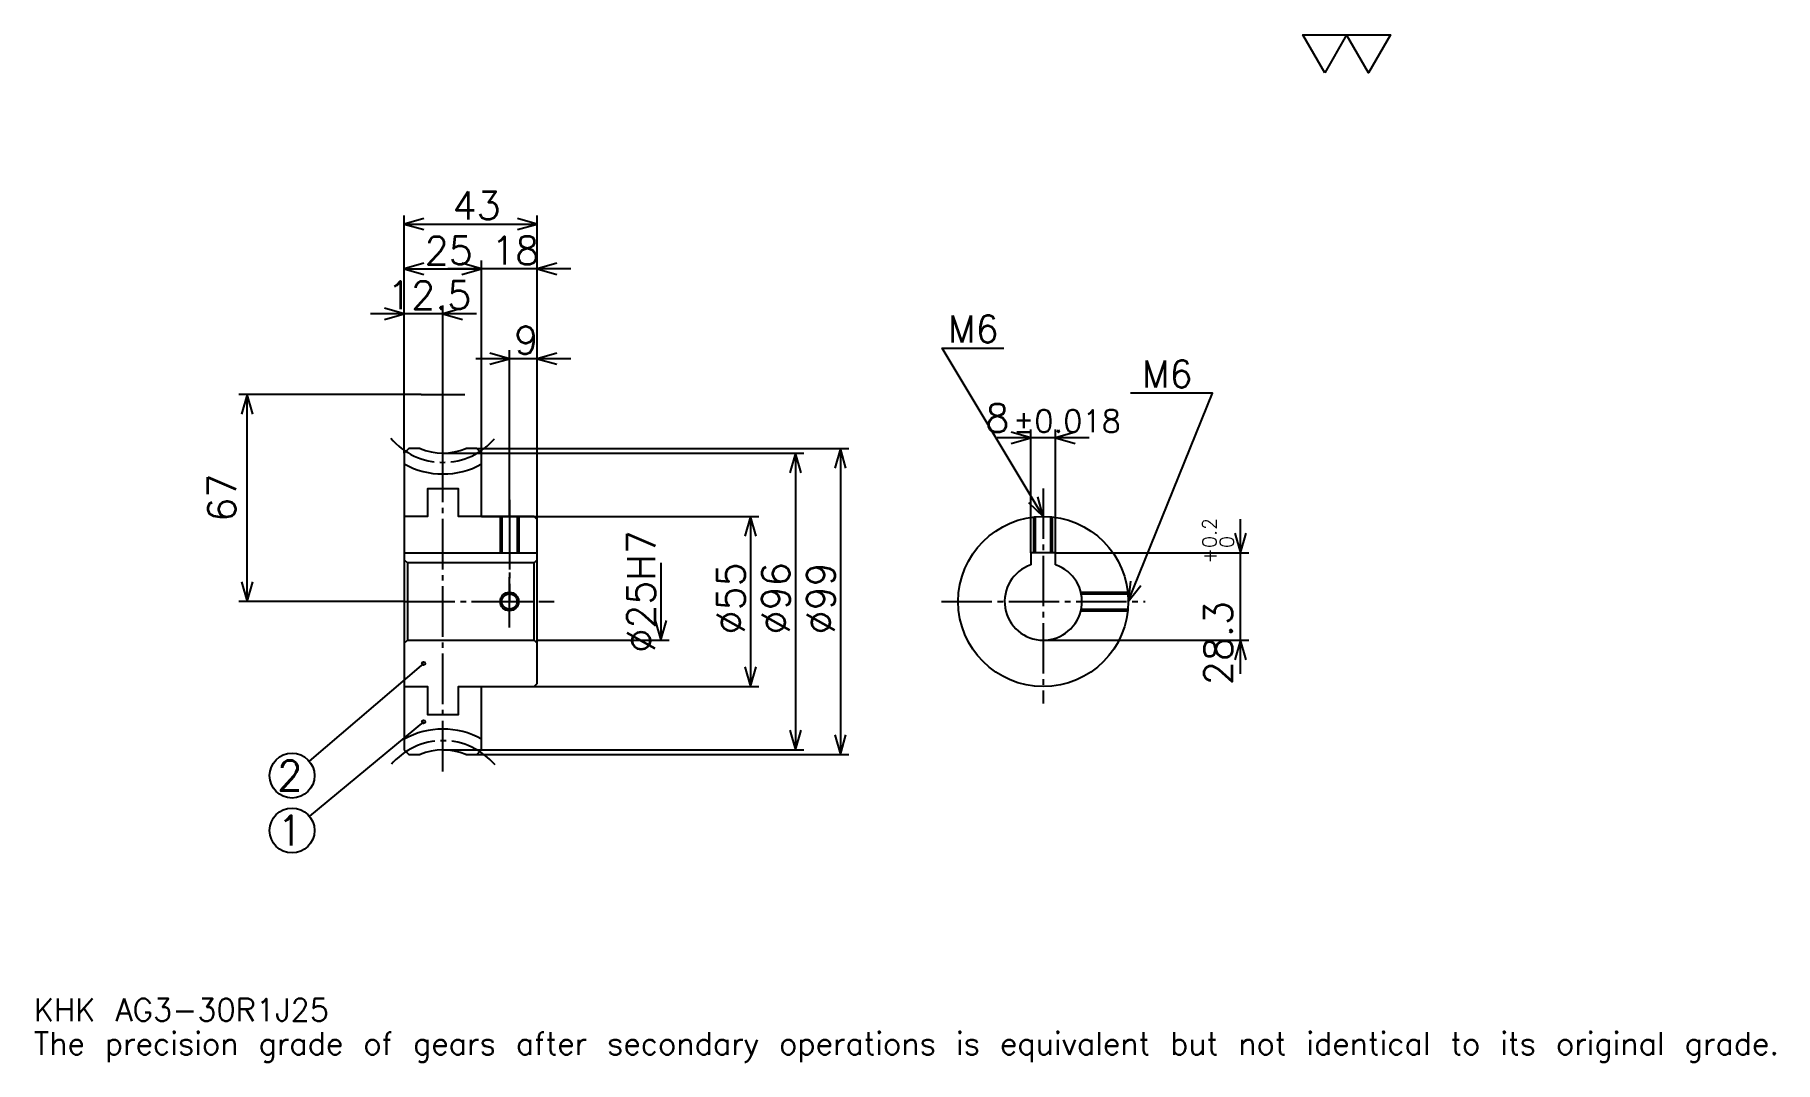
# Model space of a CAD drawing. Extents: x 18 to 581, y 7 to 339.
import ezdxf

# ---------------------------------------------------------------- set-up
doc = ezdxf.new("R2010")
doc.units = 0
doc.linetypes.add('DASHDOT', pattern=[21.777778, 16.333333, -1.814815, 1.814815, -1.814815])
doc.layers.get('0').update_dxf_attribs({"linetype": 'CONTINUOUS'})
doc.layers.add('DASHDOT', color=6, linetype='DASHDOT')
doc.styles.add('KANJI', font='TXT', dxfattribs={"bigfont": 'BIGFONT'})

msp = doc.modelspace()

# ---------------------------------------------------------------- linework, layer by layer
at = {"color": 5}
for p, q in [((137.925934, 205.143509), (137.925934, 280.458313)), ((137.925934, 277.736084), (180.925934, 277.736084)), ((180.925934, 205.143509), (180.925934, 280.458313)), ((162.925934, 205.143509), (162.925934, 265.939819)), ((137.925934, 263.21759), (162.925934, 263.21759)), ((191.814819, 263.21759), (152.037048, 263.21759)), ((161.314819, 248.699066), (127.037048, 248.699066)), ((150.425934, 203.643509), (150.425934, 251.421295)), ((171.925934, 205.143509), (171.925934, 236.902771)), ((191.814819, 234.180542), (161.037048, 234.180542)), ((143.370377, 222.643509), (84.388893, 222.643509)), ((87.111115, 155.643509), (87.111115, 222.643509)), ((359.425934, 208.550919), (329.648163, 208.550919)), ((340.537048, 171.443512), (340.537048, 211.273132)), ((348.537048, 171.443512), (348.537048, 211.273132)), ((137.925934, 203.643509), (137.925934, 205.143509)), ((150.425934, 203.643509), (180.925934, 203.643509)), ((161.425934, 205.143509), (180.925934, 205.143509)), ((162.925934, 203.643509), (162.925934, 205.143509)), ((171.925934, 183.143509), (171.925934, 205.143509)), ((171.925934, 183.143509), (171.925934, 205.143509)), ((180.925934, 205.143509), (281.648163, 205.143509)), ((180.925934, 182.143509), (180.925934, 205.143509)), ((180.925934, 203.643509), (267.129639, 203.643509)), ((264.40741, 203.643509), (264.40741, 107.643509)), ((278.925934, 205.143509), (278.925934, 106.143509)), ((162.925934, 183.143509), (180.925934, 183.143509)), ((180.925934, 183.143509), (252.611115, 183.143509)), ((249.888885, 183.143509), (249.888885, 128.143509)), ((408.333344, 132.254623), (408.333344, 182.332397)), ((348.537048, 171.443512), (411.055573, 171.443512)), ((220.851868, 168.143509), (220.851868, 143.143509)), ((137.925934, 155.643509), (84.388901, 155.643509)), ((180.925934, 143.143509), (223.574081, 143.143509)), ((344.537048, 143.143509), (411.055573, 143.143509)), ((144.175934, 135.643509), (107.152298, 104.058594)), ((162.925934, 128.143509), (180.925934, 128.143509)), ((180.925934, 128.143509), (252.611115, 128.143509)), ((144.175934, 116.768509), (107.224678, 86.222404)), ((150.425934, 107.643509), (180.925934, 107.643509)), ((180.925934, 107.643509), (267.129639, 107.643509)), ((161.425934, 106.143509), (180.925934, 106.143509)), ((180.925934, 106.143509), (281.648163, 106.143509))]:
    msp.add_line(p, q, dxfattribs=at)
at = {"color": 4}
for p, q in [((137.925934, 171.443512), (180.925934, 171.443512)), ((180.925934, 169.143509), (179.925934, 168.143509)), ((137.925934, 142.143509), (138.925934, 143.143509)), ((180.925934, 142.143509), (179.925934, 143.143509))]:
    msp.add_line(p, q, dxfattribs=at)
at = {"color": 7}
msp.add_lwpolyline([(435.555542, 326.666656), (428.477753, 338.934814), (456.788879, 338.934814), (449.71109, 326.666656), (442.633331, 338.934814), (435.555542, 326.666656)], dxfattribs=at)
at = {"color": 5}
for points in [[(144.277786, 279.550903), (137.925934, 277.736084), (144.277786, 275.921295)], [(174.574081, 275.921295), (180.925934, 277.736084), (174.574081, 279.550903)], [(144.277786, 265.03241), (137.925934, 263.21759), (144.277786, 261.402771)], [(156.574081, 261.402771), (162.925934, 263.21759), (156.574081, 265.03241)], [(156.574081, 261.402771), (162.925934, 263.21759), (156.574081, 265.03241)], [(187.277786, 265.03241), (180.925934, 263.21759), (187.277786, 261.402771)], [(131.574081, 246.884247), (137.925934, 248.699066), (131.574081, 250.513885)], [(156.777786, 250.513885), (150.425934, 248.699066), (156.777786, 246.884247)], [(344.537048, 183.143509), (311.870361, 237.587952), (331.833344, 237.587952)], [(165.574081, 232.365723), (171.925934, 234.180542), (165.574081, 235.995361)], [(187.277786, 235.995361), (180.925934, 234.180542), (187.277786, 232.365723)], [(88.925934, 216.291656), (87.111115, 222.643509), (85.296303, 216.291656)], [(372.037048, 155.643509), (399.259277, 223.069427), (372.763, 223.069427)], [(334.185181, 206.736099), (340.537048, 208.550919), (334.185181, 210.365738)], [(354.888916, 210.365738), (348.537048, 208.550919), (354.888916, 206.736099)], [(266.222229, 197.291656), (264.40741, 203.643509), (262.59259, 197.291656)], [(280.740753, 198.791656), (278.925934, 205.143509), (277.111115, 198.791656)], [(339.71286, 187.656464), (344.537048, 183.143509), (342.825256, 189.523895)], [(251.703705, 176.791656), (249.888885, 183.143509), (248.074081, 176.791656)], [(406.518524, 177.795364), (408.333344, 171.443512), (410.148163, 177.795364)], [(85.296303, 161.995361), (87.111115, 155.643509), (88.925934, 161.995361)], [(372.732178, 162.21286), (372.037048, 155.643509), (376.097839, 160.854019)], [(219.037048, 149.495361), (220.851868, 143.143509), (222.666672, 149.495361)], [(410.148163, 136.791656), (408.333344, 143.143509), (406.518524, 136.791656)], [(248.074081, 134.495361), (249.888885, 128.143509), (251.703705, 134.495361)], [(262.59259, 113.995361), (264.40741, 107.643509), (266.222229, 113.995361)], [(277.111115, 112.495361), (278.925934, 106.143509), (280.740753, 112.495361)]]:
    msp.add_lwpolyline(points, dxfattribs=at)
at = {"color": 4}
for points in [[(143.026611, 205.143509), (139.425934, 205.143509), (137.925934, 203.643509), (137.925934, 142.143509)], [(162.925934, 183.143509), (162.925934, 203.643509), (161.425934, 205.143509), (157.825256, 205.143509)], [(162.925934, 183.143509), (155.425934, 183.143509), (155.425934, 192.143509), (145.425934, 192.143509), (145.425934, 183.143509), (137.925934, 183.143509)], [(162.925934, 128.143509), (179.925934, 128.143509), (180.925934, 129.143509), (180.925934, 182.143509), (179.925934, 183.143509), (162.925934, 183.143509)], [(168.925934, 183.143509), (168.925934, 171.443512)], [(169.465942, 183.143509), (169.465942, 171.443512)], [(174.385925, 183.143509), (174.385925, 171.443512)], [(174.925934, 183.143509), (174.925934, 171.443512)], [(341.537048, 171.443512), (341.537048, 182.979385)], [(342.077026, 171.443512), (342.077026, 183.033264)], [(346.99707, 171.443512), (346.99707, 183.033264)], [(347.537048, 171.443512), (347.537048, 182.979385)], [(137.925934, 169.143509), (138.925934, 168.143509), (138.925934, 143.143509), (179.925934, 143.143509), (179.925934, 168.143509), (138.925934, 168.143509)], [(348.537048, 167.486221), (348.537048, 171.443512), (340.537048, 171.443512), (340.537048, 167.486221)], [(356.671692, 158.643509), (371.872925, 158.643509)], [(356.792603, 158.103516), (371.926819, 158.103516)], [(356.671692, 152.643509), (371.872925, 152.643509)], [(356.792603, 153.183502), (371.926819, 153.183502)], [(137.925934, 142.143509), (137.925934, 107.643509), (139.425934, 106.143509), (143.026611, 106.143509)], [(137.925934, 128.143509), (145.425934, 128.143509), (145.425934, 119.143509), (155.425934, 119.143509), (155.425934, 128.143509), (162.925934, 128.143509)], [(157.825256, 106.143509), (161.425934, 106.143509), (162.925934, 107.643509), (162.925934, 128.143509)]]:
    msp.add_lwpolyline(points, dxfattribs=at)
for centre, radius in [((344.537048, 155.643509), 27.5), ((171.925934, 155.643509), 2.46)]:
    msp.add_circle(centre, radius, dxfattribs=at)
at = {"color": 7}
msp.add_circle((171.925934, 155.643509), 3, dxfattribs=at)
at = {"color": 5}
for centre, radius in [((144.175934, 135.643509), 0.544444), ((144.175934, 116.768509), 0.544444), ((101.629639, 99.347214), 7.259259), ((101.629639, 81.597214), 7.259259)]:
    msp.add_circle(centre, radius, dxfattribs=at)
at = {"color": 4}
for centre, radius, start, end in [((150.425934, 222.643509), 19, 247.08045793, 292.91954207), ((150.425934, 222.643509), 25.75, 240.95890009, 299.04109991), ((344.537048, 155.643509), 12.5, 108.66292518, 71.33707482), ((150.425934, 88.643509), 25.75, 60.95890009, 119.04109991), ((150.425934, 88.643509), 19, 67.08045793, 112.91954207)]:
    msp.add_arc(centre, radius, start, end, dxfattribs=at)
at = {"layer": 'DASHDOT', "color": 7}
for p, q in [((150.425934, 100.699066), (150.425934, 228.087952)), ((143.370377, 222.643509), (157.481491, 222.643509)), ((344.537048, 192.21759), (344.537048, 122.699066)), ((171.925934, 183.143509), (171.925934, 155.643509)), ((137.925934, 155.643509), (186.370377, 155.643509)), ((311.59259, 155.643509), (377.481506, 155.643509))]:
    msp.add_line(p, q, dxfattribs=at)
for points in [[(171.925934, 188.587952), (171.925934, 165.999069)], [(171.925934, 147.199066), (171.925934, 164.087952)], [(163.481491, 155.643509), (180.370377, 155.643509)]]:
    msp.add_lwpolyline(points, dxfattribs=at)
for centre, start, end in [((150.425934, 222.643509), 219.99999848, 320.00000152), ((150.425934, 88.643509), 39.99999848, 140.00000152)]:
    msp.add_arc(centre, 22, start, end, dxfattribs=at)

# ---------------------------------------------------------------- texts
at = {"color": 7, "style": 'KANJI'}
for s, height, p in [('43', 9.074074, (153.527786, 279.187958)), ('25', 9.074074, (144.527786, 264.669434)), ('18', 9.074074, (166.027786, 264.669434)), ('12.5', 9.074074, (132.379639, 250.150909)), ('M6', 8.711111, (313.685181, 239.402771)), ('9', 9.074074, (173.476868, 235.632385)), ('M6', 8.711111, (376.392609, 224.884247)), ('8', 9.074074, (325.806366, 210.365738)), ('%%p0.018', 7.259259, (334.788574, 210.365738)), ('2', 9.679012, (96.790131, 94.507706)), ('1', 9.679012, (96.790131, 76.757706)), ('KHK AG3-30R1J25', 7.259259, (18.148148, 19.962963)), ('The precision grade of gears after secondary operations is equivalent but not identical to its original grade.', 7.259259, (18.148148, 9.074074))]:
    msp.add_text(s, height=height, dxfattribs=at).set_placement(p)
for s, height, p in [('67', 9.074074, (83.481491, 181.430542)), ('0.2', 4.537037, (400.529633, 172.947739)), ('%%c25H7', 9.074074, (219.037048, 139.083328)), ('0', 4.537037, (406.155579, 172.947739)), ('+', 4.537037, (400.529633, 167.866257)), ('%%c55', 9.074074, (248.074081, 144.981476)), ('%%c96', 9.074074, (262.59259, 144.981476)), ('%%c99', 9.074074, (277.111115, 144.981476)), ('28.3', 9.074074, (405.611115, 128.590073))]:
    msp.add_text(s, height=height, rotation=90, dxfattribs=at).set_placement(p)

doc.saveas('drawing.dxf')
